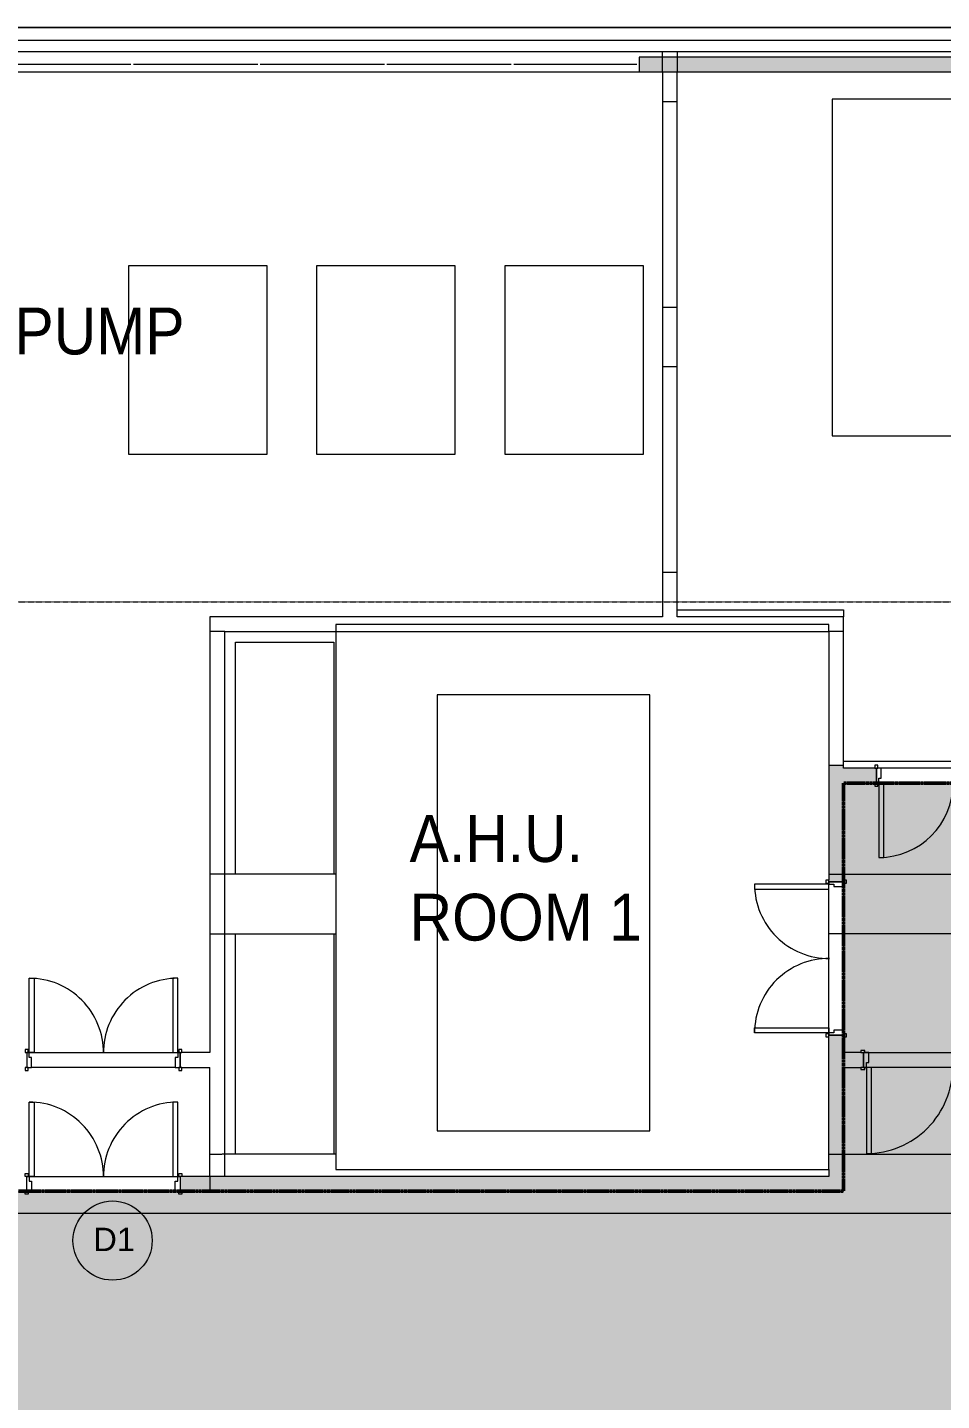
# Model space of a CAD drawing. Header units: millimetres. Extents: x 15878 to 679837, y -72324 to 391440.
# Drawn here: x 288552 to 297783, y 31844 to 45707 of the extents above; entities that cross this region are included whole.
import ezdxf

# ---------------------------------------------------------------- set-up
doc = ezdxf.new("R2010")
doc.units = ezdxf.units.MM
doc.linetypes.add('Demolished', pattern=[4.8, 3.2, -1.6])
doc.linetypes.add('Grid Line__1_200_', pattern=[10.5, 6, -1.5, 1.5, -1.5])
for name, color, linetype, lineweight in [('A-DETL', 90, 'Continuous', 5), ('A-DETL-GENF', 92, 'Continuous', 5), ('A-DETL-THIN', 151, 'Continuous', 5), ('A-DOOR', 31, 'Continuous', 5), ('A-DOOR-FRAM', 31, 'Continuous', 5), ('A-FLOR', 192, 'Continuous', 5), ('A-GLAZ', 151, 'Continuous', 5), ('A-GLAZ-CWMG', 51, 'Continuous', 5), ('A-WALL', 113, 'Continuous', 5), ('A-WALL-PATT', 111, 'Continuous', 18), ('G-ANNO-TEXT', 231, 'Continuous', 5), ('S-GRID', 1, 'Continuous', 5)]:
    doc.layers.add(name, color=color, linetype=linetype, lineweight=lineweight)
doc.styles.add('Swis721 BT', font='swiss.ttf', dxfattribs={"width": 0.9, "height": 473.035439})
doc.styles.add('Swis721 BT_2', font='swiss.ttf', dxfattribs={"height": 236.51772})

# ---------------------------------------------------------------- blocks, each defined once
blk = doc.blocks.new('DLN-Double Door__X07_ - _M28x_1500 x 2000 _WH_-16661614-2_F')
at = {"layer": 'A-DOOR', "color": 253}
for p, q in [((-750, 825), (-700, 825)), ((-750, 75), (-750, 825)), ((-700, 825), (-700, 75)), ((700, 825), (700, 75)), ((750, 825), (700, 825)), ((750, 75), (750, 825)), ((-700, 75), (-750, 75)), ((700, 75), (750, 75))]:
    blk.add_line(p, q, dxfattribs=at)
for centre, start, end in [((-750, 75), 359.5, 90), ((750, 75), 90, 180.5)]:
    blk.add_arc(centre, 750, start, end, dxfattribs=at)
at = {"layer": 'A-DOOR-FRAM', "color": 253}
for p, q in [((-790, 105), (-760, 105)), ((-790, 75), (-790, 105)), ((-760, 75), (-790, 75)), ((-775, 75), (-750, 75)), ((-775, -75), (-775, 75)), ((-760, 105), (-760, 75)), ((-750, 75), (-750, 25)), ((-750, 25), (-725, 25)), ((-725, 25), (-725, -75)), ((725, 25), (750, 25)), ((725, -75), (725, 25)), ((750, 75), (775, 75)), ((750, 25), (750, 75)), ((760, 75), (760, 105)), ((760, 105), (790, 105)), ((790, 75), (760, 75)), ((775, 75), (775, -75)), ((790, 105), (790, 75))]:
    blk.add_line(p, q, dxfattribs=at)
at = {"layer": 'A-DOOR-FRAM', "color": 254}
for p, q in [((-790, -75), (-760, -75)), ((-790, -105), (-790, -75)), ((-760, -105), (-790, -105)), ((-725, -75), (-775, -75)), ((-760, -75), (-760, -105)), ((775, -75), (725, -75)), ((760, -105), (760, -75)), ((760, -75), (790, -75)), ((790, -105), (760, -105)), ((790, -75), (790, -105))]:
    blk.add_line(p, q, dxfattribs=at)
blk = doc.blocks.new('DLN-Double Door__X07_ - _M27y_1500 x 2000 _WH_-16661459-2_F')
at = {"layer": 'A-DOOR', "color": 253}
for p, q in [((-700, -75), (-750, -75)), ((-750, -75), (-750, -825)), ((-700, -825), (-700, -75)), ((700, -75), (750, -75)), ((700, -825), (700, -75)), ((750, -75), (750, -825)), ((-750, -825), (-700, -825)), ((750, -825), (700, -825))]:
    blk.add_line(p, q, dxfattribs=at)
for centre, start, end in [((-750, -75), 270, 0.5), ((750, -75), 179.5, 270)]:
    blk.add_arc(centre, 750, start, end, dxfattribs=at)
at = {"layer": 'A-DOOR-FRAM', "color": 253}
for p, q in [((-760, 105), (-790, 105)), ((-790, 105), (-790, 75)), ((-790, 75), (-760, 75)), ((-725, 75), (-775, 75)), ((-775, 75), (-775, -75)), ((-760, 75), (-760, 105)), ((-725, -25), (-725, 75)), ((725, 75), (725, -25)), ((775, 75), (725, 75)), ((790, 105), (760, 105)), ((760, 105), (760, 75)), ((760, 75), (790, 75)), ((775, -75), (775, 75)), ((790, 75), (790, 105)), ((-760, -75), (-790, -75)), ((-790, -75), (-790, -105)), ((-790, -105), (-760, -105)), ((-775, -75), (-750, -75)), ((-760, -105), (-760, -75)), ((-750, -75), (-750, -25)), ((-750, -25), (-725, -25)), ((725, -25), (750, -25)), ((750, -25), (750, -75)), ((750, -75), (775, -75)), ((790, -75), (760, -75)), ((760, -75), (760, -105)), ((760, -105), (790, -105)), ((790, -105), (790, -75))]:
    blk.add_line(p, q, dxfattribs=at)
blk = doc.blocks.new('Rectangular Mullion - DLN_40 x 120mm _WD_-16432442-2_F')
at = {"layer": 'A-GLAZ-CWMG'}
for p, q in [((51887, 45460), (51887, 45580)), ((51887, 45580), (63281, 45580)), ((63281, 45580), (63281, 45460)), ((63281, 45460), (51887, 45460))]:
    blk.add_line(p, q, dxfattribs=at)
blk = doc.blocks.new('DLN-Double Door__X07_ - _M28x_1500 x 2000 _WH_-16661597-2_F')
at = {"layer": 'A-DOOR', "color": 254}
for p, q in [((-700, -75), (-750, -75)), ((-750, -75), (-750, -825)), ((-700, -825), (-700, -75)), ((700, -75), (750, -75)), ((700, -825), (700, -75)), ((750, -75), (750, -825)), ((-750, -825), (-700, -825)), ((750, -825), (700, -825))]:
    blk.add_line(p, q, dxfattribs=at)
for centre, start, end in [((-750, -75), 270, 359.9923), ((750, -75), 180.0077, 270)]:
    blk.add_arc(centre, 750, start, end, dxfattribs=at)
at = {"layer": 'A-DOOR', "color": 253}
for centre, start, end in [((750, -75), 179.5, 180.0077), ((-750, -75), 359.9923, 0.5)]:
    blk.add_arc(centre, 750, start, end, dxfattribs=at)
at = {"layer": 'A-DOOR-FRAM', "color": 253}
for p, q in [((-760, 105), (-790, 105)), ((-790, 105), (-790, 75)), ((-790, 75), (-760, 75)), ((-725, 75), (-775, 75)), ((-775, 75), (-775, -75)), ((-760, 75), (-760, 105)), ((-725, -25), (-725, 75)), ((725, 75), (725, -25)), ((775, 75), (725, 75)), ((790, 105), (760, 105)), ((760, 105), (760, 75)), ((760, 75), (790, 75)), ((775, -75), (775, 75)), ((790, 75), (790, 105)), ((-750, -75), (-750, -25)), ((-750, -25), (-725, -25)), ((725, -25), (750, -25)), ((750, -25), (750, -75))]:
    blk.add_line(p, q, dxfattribs=at)
at = {"layer": 'A-DOOR-FRAM', "color": 254}
for p, q in [((-760, -75), (-790, -75)), ((-790, -75), (-790, -105)), ((-790, -105), (-760, -105)), ((-775, -75), (-750, -75)), ((-760, -105), (-760, -75)), ((750, -75), (775, -75)), ((790, -75), (760, -75)), ((760, -75), (760, -105)), ((760, -105), (790, -105)), ((790, -105), (790, -75))]:
    blk.add_line(p, q, dxfattribs=at)
blk = doc.blocks.new('DLN-Double Door__X07_ - _M28x_1500 x 2000 _WH_-V889-2_F')
at = {"layer": 'A-DOOR', "color": 253}
for p, q in [((-700, -75), (-750, -75)), ((-750, -75), (-750, -825)), ((-700, -825), (-700, -75)), ((700, -75), (750, -75)), ((700, -825), (700, -75)), ((750, -75), (750, -825)), ((-750, -825), (-700, -825)), ((750, -825), (700, -825))]:
    blk.add_line(p, q, dxfattribs=at)
for centre, start, end in [((-750, -75), 270, 0.5), ((750, -75), 179.5, 270)]:
    blk.add_arc(centre, 750, start, end, dxfattribs=at)
at = {"layer": 'A-DOOR-FRAM', "color": 254}
for p, q in [((-760, 105), (-790, 105)), ((-790, 105), (-790, 75)), ((-790, 75), (-760, 75)), ((-725, 75), (-775, 75)), ((-760, 75), (-760, 105)), ((775, 75), (725, 75)), ((790, 105), (760, 105)), ((760, 105), (760, 75)), ((760, 75), (790, 75)), ((790, 75), (790, 105))]:
    blk.add_line(p, q, dxfattribs=at)
at = {"layer": 'A-DOOR-FRAM', "color": 253}
for p, q in [((-775, 75), (-775, -75)), ((-725, -25), (-725, 75)), ((725, 75), (725, -25)), ((775, -75), (775, 75)), ((-760, -75), (-790, -75)), ((-790, -75), (-790, -105)), ((-790, -105), (-760, -105)), ((-775, -75), (-750, -75)), ((-760, -105), (-760, -75)), ((-750, -75), (-750, -25)), ((-750, -25), (-725, -25)), ((725, -25), (750, -25)), ((750, -25), (750, -75)), ((750, -75), (775, -75)), ((790, -75), (760, -75)), ((760, -75), (760, -105)), ((760, -105), (790, -105)), ((790, -105), (790, -75))]:
    blk.add_line(p, q, dxfattribs=at)
blk = doc.blocks.new('DLN_Louvre - 1292_5x2550 _WH_ ML19-18919847-2_F')
at = {"layer": 'A-GLAZ'}
blk.add_line((-621.25, 0), (621.25, 0), dxfattribs=at)
blk = doc.blocks.new('DLN_Louvre - 1305_0000x2550 _WH_ ML19 2-18920459-2_F')
at = {"layer": 'A-GLAZ'}
blk.add_line((-627.5, 0), (627.5, 0), dxfattribs=at)
blk = doc.blocks.new('DLN-Double Door__X04_ - _M34_ 1800 x 2000 _WH_-17144396-2_F')
at = {"layer": 'A-DOOR', "color": 254}
for p, q in [((-820, -75), (-870, -75)), ((-870, -75), (-870, -945)), ((-820, -945), (-820, -75)), ((820, -75), (870, -75)), ((820, -945), (820, -75)), ((870, -75), (870, -945)), ((-870, -945), (-820, -945)), ((870, -945), (820, -945))]:
    blk.add_line(p, q, dxfattribs=at)
for centre, start, end in [((-870, -75), 270, 0.5), ((870, -75), 179.5, 270)]:
    blk.add_arc(centre, 870, start, end, dxfattribs=at)
at = {"layer": 'A-DOOR-FRAM', "color": 254}
for p, q in [((-885, 95), (-925, 95)), ((-925, 95), (-925, 75)), ((-925, 75), (-885, 75)), ((-845, 75), (-900, 75)), ((-900, 75), (-900, -75)), ((-885, 75), (-885, 95)), ((-845, -25), (-845, 75)), ((845, 75), (845, -25)), ((900, 75), (845, 75)), ((925, 95), (885, 95)), ((885, 95), (885, 75)), ((885, 75), (925, 75)), ((900, -75), (900, 75)), ((925, 75), (925, 95)), ((-885, -75), (-925, -75)), ((-925, -75), (-925, -95)), ((-925, -95), (-885, -95)), ((-900, -75), (-870, -75)), ((-885, -95), (-885, -75)), ((-870, -75), (-870, -25)), ((-870, -25), (-845, -25)), ((845, -25), (870, -25)), ((870, -25), (870, -75)), ((870, -75), (900, -75)), ((925, -75), (885, -75)), ((885, -75), (885, -95)), ((885, -95), (925, -95)), ((925, -95), (925, -75))]:
    blk.add_line(p, q, dxfattribs=at)
blk = doc.blocks.new('DLN_Louvre - 1305_0000x2550 _WH_ ML19 2-V894-2_F')
at = {"layer": 'A-GLAZ', "color": 253}
blk.add_line((-627.5, 0), (627.5, 0), dxfattribs=at)
blk = doc.blocks.new('DLN_Louvre - 1292_5x2550 _WH_ ML19-V895-2_F')
at = {"layer": 'A-GLAZ', "color": 253}
blk.add_line((-621.25, 0), (621.25, 0), dxfattribs=at)

msp = doc.modelspace()

# ---------------------------------------------------------------- hatches: boundary and pattern name
at = {"layer": 'A-DETL-GENF', "transparency": 33554585}
msp.add_hatch(color=151, dxfattribs=at).paths.add_polyline_path([(312144.5, 7857.5), (313794.5, 7857.5), (313794.5, 21079.2), (318794.5, 21079.2), (318794.5, 31757.5), (318294.5, 31757.5), (318294.5, 34107.5), (299194.5, 34107.5), (299194.5, 38077.5), (296794.5, 38077.5), (296794.5, 33957.5), (284244.5, 33957.5), (284244.5, 31607.5), (312144.5, 31607.5), (312144.5, 28132.5), (310944.5, 28132.5), (310944.5, 25782.5), (312144.5, 25782.5), (312144.5, 9065.7)], flags=0)
at = {"layer": 'A-WALL-PATT', "lineweight": 5, "transparency": 33554432}
h = msp.add_hatch(color=253, dxfattribs=at)
h.paths.add_polyline_path([(294964.5, 45257.5), (298894.5, 45257.5), (298894.5, 45407.5), (294729.5, 45407.5), (294729.5, 45257.5)], flags=0)
h.paths.add_polyline_path([(288329.5, 45257.5), (288329.5, 45407.5), (288187.5, 45407.5), (288187.5, 45257.5)], flags=0)
h = msp.add_hatch(color=253, dxfattribs=at)
h.paths.add_polyline_path([(296644.5, 35207.5), (296794.5, 35207.5), (296794.5, 35532.5), (296644.5, 35532.5), (296644.5, 35517.5)], flags=0)
h.paths.add_polyline_path([(296644.5, 37082.5), (296794.5, 37082.5), (296794.5, 38257.5), (296644.5, 38257.5), (296644.5, 37097.5)], flags=0)
h = msp.add_hatch(color=253, dxfattribs=at)
h.paths.add_polyline_path([(299068.4, 38077.5), (299194.5, 38077.5), (299194.5, 38227.5), (298674.5, 38227.5), (298674.5, 38077.5), (298689.5, 38077.5)], flags=0)
h.paths.add_polyline_path([(297038.5, 38077.5), (297124.5, 38077.5), (297124.5, 38227.5), (296794.5, 38227.5), (296794.5, 38077.5)], flags=0)
h = msp.add_hatch(color=253, dxfattribs=at)
h.paths.add_polyline_path([(296794.5, 35207.5), (296994.5, 35207.5), (296994.5, 35357.5), (296794.5, 35357.5), (296794.5, 35257.5)], flags=0)
h.paths.add_polyline_path([(299194.5, 35207.5), (299194.5, 35357.5), (298794.5, 35357.5), (298794.5, 35207.5), (298819.5, 35207.5)], flags=0)
for points in [[(296644.5, 33957.5), (296794.5, 33957.5), (296794.5, 35207.5), (296644.5, 35207.5), (296644.5, 33980.4)], [(290094.5, 33957.5), (290394.5, 33957.5), (290394.5, 34107.5), (290094.5, 34107.5), (290094.5, 34057.5)], [(290394.5, 33957.5), (296644.5, 33957.5), (296644.5, 34107.5), (290394.5, 34107.5)]]:
    msp.add_hatch(color=253, dxfattribs=at).paths.add_polyline_path(points, flags=0)

# ---------------------------------------------------------------- linework, layer by layer
at = {"layer": 'A-DETL', "linetype": 'Demolished', "lineweight": 50}
for p, q in [((299194.5, 38077.5), (296794.5, 38077.5)), ((296794.5, 38077.5), (296794.5, 33957.5)), ((296794.5, 33957.5), (284244.5, 33957.5))]:
    msp.add_line(p, q, dxfattribs=at)
at = {"layer": 'A-DETL-THIN'}
msp.add_circle((289411.7, 33458.8), 400, dxfattribs=at)
at = {"layer": 'A-FLOR'}
for p, q in [((298594.5, 45707.5), (273094.5, 45707.5)), ((294964.5, 45257.5), (294964.5, 45460)), ((295114.5, 45460), (295114.5, 45257.5)), ((295114.5, 44957.5), (294964.5, 44957.5)), ((301377, 44983.5), (296677, 44983.5)), ((296677, 44983.5), (296677, 41583.5)), ((290971.5, 43300.5), (289571.5, 43300.5)), ((289571.5, 43300.5), (289571.5, 41400.5)), ((290971.5, 41400.5), (290971.5, 43300.5)), ((292871.5, 43300.5), (291471.5, 43300.5)), ((291471.5, 43300.5), (291471.5, 41400.5)), ((292871.5, 41400.5), (292871.5, 43300.5)), ((294771.5, 43300.5), (293371.5, 43300.5)), ((293371.5, 43300.5), (293371.5, 41400.5)), ((294771.5, 41400.5), (294771.5, 43300.5)), ((294964.5, 42882.5), (295114.5, 42882.5)), ((295114.5, 42282.5), (294964.5, 42282.5)), ((296677, 41583.5), (301377, 41583.5)), ((289571.5, 41400.5), (290971.5, 41400.5)), ((291471.5, 41400.5), (292871.5, 41400.5)), ((293371.5, 41400.5), (294771.5, 41400.5)), ((294964.5, 40207.5), (295114.5, 40207.5)), ((295114.5, 39827.9), (296794.5, 39827.9)), ((296794.5, 39827.9), (296794.5, 39757.5)), ((296644.5, 39677.9), (291664.8, 39677.9)), ((291664.8, 39677.9), (291664.8, 34177.9)), ((296644.5, 39607.5), (296644.5, 39677.9)), ((290544.5, 39607.5), (290394.5, 39607.5)), ((296794.5, 39607.5), (296644.5, 39607.5)), ((290652.5, 37157.5), (290652.5, 39499.5)), ((290652.5, 39499.5), (291644.5, 39499.5)), ((291644.5, 39499.5), (291644.5, 37157.5)), ((294837.9, 38970.8), (292687.9, 38970.8)), ((292687.9, 38970.8), (292687.9, 34567.5)), ((294837.9, 34567.5), (294837.9, 38970.8)), ((296794.5, 38297.9), (299194.5, 38297.9)), ((291664.8, 37157.5), (290394.5, 37157.5)), ((296644.5, 37157.5), (298744.5, 37157.5)), ((296644.5, 35557.5), (296644.5, 37057.5)), ((290394.5, 36557.5), (291664.8, 36557.5)), ((290652.5, 34332.5), (290652.5, 36557.5)), ((291644.5, 36557.5), (291644.5, 34332.5)), ((298744.5, 36557.5), (296644.5, 36557.5)), ((296644.5, 34177.9), (296644.5, 35517.5)), ((290394.5, 34107.5), (290394.5, 35207.5)), ((292687.9, 34567.5), (294837.9, 34567.5)), ((290394.5, 34332.5), (290513.8, 34332.5)), ((291664.8, 34332.5), (290517.5, 34332.5)), ((296644.5, 34332.5), (299194.5, 34332.5)), ((288559.5, 34107.5), (288569.5, 34107.5)), ((291664.8, 34177.9), (296644.5, 34177.9)), ((298894.5, 33732.5), (288094.5, 33732.5))]:
    msp.add_line(p, q, dxfattribs=at)
at = {"layer": 'A-FLOR', "color": 253}
msp.add_line((299044.5, 45257.5), (288094.5, 45257.5), dxfattribs=at)
at = {"layer": 'A-FLOR', "color": 254}
for p, q in [((296794.5, 37097.5), (296794.5, 38077.5)), ((296794.5, 37067.5), (296794.5, 35547.5)), ((296794.5, 35357.5), (296794.5, 35517.5)), ((290079.5, 33957.5), (288559.5, 33957.5))]:
    msp.add_line(p, q, dxfattribs=at)
at = {"layer": 'A-WALL', "color": 253}
for p, q in [((273094.5, 45707.5), (298594.5, 45707.5)), ((294729.5, 45407.5), (294729.5, 45257.5)), ((298894.5, 45407.5), (294729.5, 45407.5)), ((294964.5, 45257.5), (294964.5, 39757.5)), ((295114.5, 39757.5), (295114.5, 45257.5)), ((290394.5, 39757.5), (290394.5, 35357.5)), ((294964.5, 39757.5), (290394.5, 39757.5)), ((296794.5, 39757.5), (295114.5, 39757.5)), ((296794.5, 38227.5), (296794.5, 39757.5)), ((290544.5, 34107.5), (290544.5, 39607.5)), ((290544.5, 39607.5), (296644.5, 39607.5)), ((296644.5, 39607.5), (296644.5, 37097.5)), ((296644.5, 38257.5), (296794.5, 38257.5)), ((297109.5, 38227.5), (296794.5, 38227.5)), ((297124.5, 38077.5), (297124.5, 38227.5)), ((298624.5, 38227.5), (297174.5, 38227.5)), ((296644.5, 37082.5), (296794.5, 37082.5)), ((296794.5, 35532.5), (296644.5, 35532.5)), ((288569.5, 35357.5), (290069.5, 35357.5)), ((290094.5, 35357.5), (290094.5, 35207.5)), ((290394.5, 35357.5), (290109.5, 35357.5)), ((290044.5, 35207.5), (288594.5, 35207.5)), ((290109.5, 35207.5), (290394.5, 35207.5)), ((288569.5, 34107.5), (290069.5, 34107.5)), ((290094.5, 34107.5), (290094.5, 33957.5)), ((296644.5, 34107.5), (290109.5, 34107.5)), ((290394.5, 34107.5), (290394.5, 33957.5)), ((296644.5, 34177.9), (296644.5, 34107.5))]:
    msp.add_line(p, q, dxfattribs=at)
at = {"layer": 'A-WALL', "color": 254}
for p, q in [((296794.5, 38077.5), (297109.5, 38077.5)), ((298659.5, 38077.5), (297139.5, 38077.5)), ((296969.5, 35357.5), (296794.5, 35357.5)), ((296994.5, 35207.5), (296994.5, 35357.5)), ((297009.5, 35357.5), (298779.5, 35357.5)), ((296794.5, 33957.5), (296794.5, 35207.5)), ((296794.5, 35207.5), (296969.5, 35207.5)), ((298779.5, 35207.5), (297009.5, 35207.5)), ((290109.5, 33957.5), (296794.5, 33957.5))]:
    msp.add_line(p, q, dxfattribs=at)
at = {"layer": 'S-GRID', "color": 254, "linetype": 'Grid Line__1_200_'}
msp.add_line((258983.7, 39907.5), (317699.8, 39907.5), dxfattribs=at)

# ---------------------------------------------------------------- block references
at = {"layer": 'A-DOOR', "color": 253}
msp.add_blockref('DLN-Double Door__X07_ - _M28x_1500 x 2000 _WH_-16661597-2_F', (297899.5, 38152.5), dxfattribs=at)
at = {"layer": 'A-DOOR', "color": 254, "rotation": 270}
msp.add_blockref('DLN-Double Door__X07_ - _M28x_1500 x 2000 _WH_-V889-2_F', (296719.5, 36307.5), dxfattribs=at)
at = {"layer": 'A-DOOR', "color": 253, "rotation": 180}
msp.add_blockref('DLN-Double Door__X07_ - _M27y_1500 x 2000 _WH_-16661459-2_F', (289319.5, 35282.5), dxfattribs=at)
at = {"layer": 'A-DOOR', "color": 254}
for name, p in [('DLN-Double Door__X04_ - _M34_ 1800 x 2000 _WH_-17144396-2_F', (297894.5, 35282.5)), ('DLN-Double Door__X07_ - _M28x_1500 x 2000 _WH_-16661614-2_F', (289319.5, 34032.5))]:
    msp.add_blockref(name, p, dxfattribs=at)
at = {"layer": 'A-GLAZ', "rotation": 180}
for name, p in [('DLN_Louvre - 1292_5x2550 _WH_ ML19-18919847-2_F', (288975.8, 45332.5)), ('DLN_Louvre - 1305_0000x2550 _WH_ ML19 2-18920459-2_F', (291529.5, 45332.5)), ('DLN_Louvre - 1305_0000x2550 _WH_ ML19 2-18920459-2_F', (292809.5, 45332.5))]:
    msp.add_blockref(name, p, dxfattribs=at)
at = {"layer": 'A-GLAZ', "color": 253, "rotation": 180}
for name, p in [('DLN_Louvre - 1305_0000x2550 _WH_ ML19 2-V894-2_F', (290249.5, 45332.5)), ('DLN_Louvre - 1292_5x2550 _WH_ ML19-V895-2_F', (294083.3, 45332.5))]:
    msp.add_blockref(name, p, dxfattribs=at)
at = {"layer": 'A-GLAZ-CWMG'}
msp.add_blockref('Rectangular Mullion - DLN_40 x 120mm _WD_-16432442-2_F', (235455.2, 0), dxfattribs=at)

# ---------------------------------------------------------------- texts
at = {"layer": 'G-ANNO-TEXT', "color": 7, "attachment_point": 1, "line_spacing_factor": 1.00667}
for s, insert, char_height, width, style in [('CHILLER PUMP\\PROOM', (285743.7, 42878.8), 473.035, 5100, 'Swis721 BT'), ('A.H.U.\\PROOM 1', (292411, 37754.6), 473.04, 2760, 'Swis721 BT'), ('D1', (289216.4, 33588.9), 236.52, 495, 'Swis721 BT_2')]:
    msp.add_mtext(s, dxfattribs=dict(at, insert=insert, char_height=char_height, width=width, style=style))

doc.saveas('drawing.dxf')
